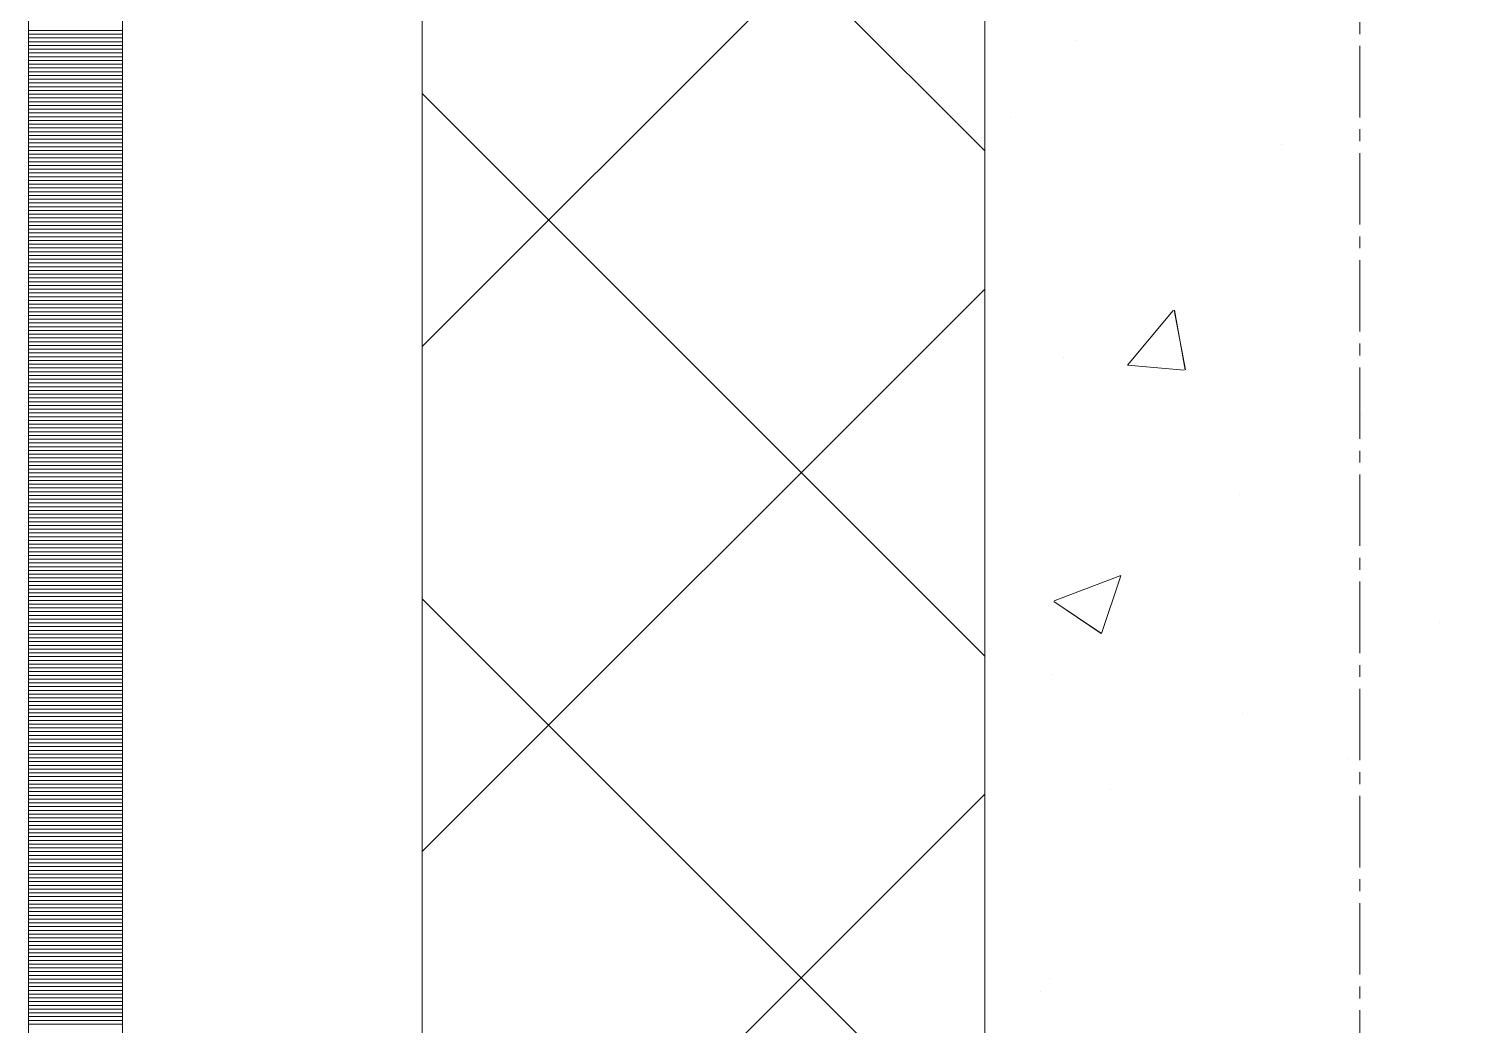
# Model space of a CAD drawing. Header units: millimetres. Extents: x 470010 to 1231400, y -134005 to 421770.
# Drawn here: x 672518.6 to 672899.9, y -16540.8 to -16275 of the extents above; entities that cross this region are included whole.
import ezdxf
from ezdxf.enums import TextEntityAlignment as Align

# ---------------------------------------------------------------- set-up
doc = ezdxf.new("R2010")
doc.units = ezdxf.units.MM
doc.linetypes.add('CENTER2', pattern=[28.575, 19.05, -3.175, 3.175, -3.175])
doc.linetypes.add('DASHED', pattern=[19.05, 12.7, -6.35])
doc.layers.get('Defpoints').update_dxf_attribs({"color": 140})
doc.layers.add('АР_Делит', color=120, linetype='Continuous', lineweight=0, plot=False)
for name, color, linetype, lineweight in [('АР_Стены ПЕНОблок', 52, 'Continuous', 20), ('АР_Тонкая', 254, 'Continuous', 5), ('АР_Утеплитель', 31, 'Continuous', 0), ('АР_Штриховка', 8, 'Continuous', 0)]:
    doc.layers.add(name, color=color, linetype=linetype, lineweight=lineweight)
doc.layers.add('РД_Оси_100', color=7, linetype='Continuous', lineweight=0, true_color=0x525252)
doc.styles.add('style1', font='ARIALN.TTF')

# ---------------------------------------------------------------- blocks, each defined once
blk = doc.blocks.new('СОШ_2200_АР_ОСИ_М100_28.05.24')
at = {"layer": 'АР_Делит', "color": 251, "linetype": 'DASHED', "true_color": 0x636466}
blk.add_lwpolyline([(-355, 13145), (-355, 100855), (37145, 100855), (37145, 129155), (72745, 129155), (72745, 135155), (114955, 135155), (114955, -355)], dxfattribs=at)
at = {"layer": 'РД_Оси_100', "color": 251, "linetype": 'CENTER2', "true_color": 0x636466}
blk.add_line((0, -6155), (0, 139938.679), dxfattribs=at)
blk = doc.blocks.new('A$C9108343f')
at = {"layer": 'АР_Стены ПЕНОблок', "color": 18, "linetype": 'Continuous', "lineweight": 20, "true_color": 0x000000}
blk.add_line((7054.96, 97555), (7054.96, 21355), dxfattribs=at)
at = {"layer": 'АР_Тонкая', "color": 18, "linetype": 'Continuous', "lineweight": 5, "true_color": 0x000000}
for p, q in [((6799.96, 97555), (6799.96, 21355)), ((6824.96, 97555), (6824.96, 21355)), ((6824.96, 21355), (6824.96, 97555)), ((6904.96, 21355), (6904.96, 97555))]:
    blk.add_line(p, q, dxfattribs=at)
at = {"layer": 'АР_Утеплитель', "color": 18, "linetype": 'Continuous', "lineweight": 0, "true_color": 0x000000}
for p, q in [((6904.96, 97555), (6904.96, 21355)), ((7054.96, 21355), (7054.96, 97555))]:
    blk.add_line(p, q, dxfattribs=at)
at = {"layer": 'АР_Штриховка', "color": 18, "linetype": 'Continuous', "lineweight": 0, "true_color": 0x000000}
for p, q in [((7054.96, 84058.62), (6904.96, 84208.62)), ((6904.96, 84006.48), (7054.96, 84156.48)), ((6799.96, 84090.75), (6824.96, 84090.75)), ((6799.96, 84089.75), (6824.96, 84089.75)), ((6799.96, 84088.75), (6824.96, 84088.75)), ((6799.96, 84087.75), (6824.96, 84087.75)), ((6799.96, 84086.75), (6824.96, 84086.75)), ((7079.13, 84088.06), (7079.13, 84088.06)), ((6799.96, 84085.75), (6824.96, 84085.75)), ((6799.96, 84084.75), (6824.96, 84084.75)), ((6799.96, 84083.75), (6824.96, 84083.75)), ((6799.96, 84082.75), (6824.96, 84082.75)), ((6799.96, 84081.75), (6824.96, 84081.75)), ((6799.96, 84080.75), (6824.96, 84080.75)), ((6799.96, 84079.75), (6824.96, 84079.75)), ((6799.96, 84078.75), (6824.96, 84078.75)), ((6799.96, 84077.75), (6824.96, 84077.75)), ((6799.96, 84076.75), (6824.96, 84076.75)), ((6799.96, 84075.75), (6824.96, 84075.75)), ((6799.96, 84074.75), (6824.96, 84074.75)), ((6799.96, 84073.75), (6824.96, 84073.75)), ((6799.96, 84072.75), (6824.96, 84072.75)), ((6799.96, 84071.75), (6824.96, 84071.75)), ((7054.96, 83923.91), (6904.96, 84073.91)), ((6799.96, 84070.75), (6824.96, 84070.75)), ((6799.96, 84069.75), (6824.96, 84069.75)), ((6799.96, 84068.75), (6824.96, 84068.75)), ((6799.96, 84067.75), (6824.96, 84067.75)), ((7061.72, 84067.44), (7061.72, 84067.44)), ((6799.96, 84066.75), (6824.96, 84066.75)), ((6799.96, 84065.75), (6824.96, 84065.75)), ((6799.96, 84064.75), (6824.96, 84064.75)), ((6799.96, 84063.75), (6824.96, 84063.75)), ((6799.96, 84062.75), (6824.96, 84062.75)), ((6799.96, 84061.75), (6824.96, 84061.75)), ((6799.96, 84060.75), (6824.96, 84060.75)), ((6799.96, 84059.75), (6824.96, 84059.75)), ((7134.12, 84060.21), (7134.12, 84060.21)), ((6799.96, 84058.75), (6824.96, 84058.75)), ((6799.96, 84057.75), (6824.96, 84057.75)), ((6799.96, 84056.75), (6824.96, 84056.75)), ((6799.96, 84055.75), (6824.96, 84055.75)), ((6799.96, 84054.75), (6824.96, 84054.75)), ((6799.96, 84053.75), (6824.96, 84053.75)), ((6799.96, 84052.75), (6824.96, 84052.75)), ((6799.96, 84051.75), (6824.96, 84051.75)), ((6799.96, 84050.75), (6824.96, 84050.75)), ((6799.96, 84049.75), (6824.96, 84049.75)), ((6799.96, 84048.75), (6824.96, 84048.75)), ((6799.96, 84047.75), (6824.96, 84047.75)), ((6799.96, 84046.75), (6824.96, 84046.75)), ((6799.96, 84045.75), (6824.96, 84045.75)), ((6799.96, 84044.75), (6824.96, 84044.75)), ((6799.96, 84043.75), (6824.96, 84043.75)), ((6799.96, 84042.75), (6824.96, 84042.75)), ((6799.96, 84041.75), (6824.96, 84041.75)), ((6799.96, 84040.75), (6824.96, 84040.75)), ((6799.96, 84039.75), (6824.96, 84039.75)), ((6799.96, 84038.75), (6824.96, 84038.75)), ((6799.96, 84037.75), (6824.96, 84037.75)), ((6799.96, 84036.75), (6824.96, 84036.75)), ((6799.96, 84035.75), (6824.96, 84035.75)), ((6799.96, 84034.75), (6824.96, 84034.75)), ((6799.96, 84033.75), (6824.96, 84033.75)), ((6799.96, 84032.75), (6824.96, 84032.75)), ((6799.96, 84031.75), (6824.96, 84031.75)), ((6799.96, 84030.75), (6824.96, 84030.75)), ((6799.96, 84029.75), (6824.96, 84029.75)), ((6799.96, 84028.75), (6824.96, 84028.75)), ((6799.96, 84027.75), (6824.96, 84027.75)), ((6799.96, 84026.75), (6824.96, 84026.75)), ((6799.96, 84025.75), (6824.96, 84025.75)), ((6799.96, 84024.75), (6824.96, 84024.75)), ((6799.96, 84023.75), (6824.96, 84023.75)), ((6799.96, 84022.75), (6824.96, 84022.75)), ((6799.96, 84021.75), (6824.96, 84021.75)), ((6904.96, 83871.78), (7054.96, 84021.78)), ((6799.96, 84020.75), (6824.96, 84020.75)), ((6799.96, 84019.75), (6824.96, 84019.75)), ((6799.96, 84018.75), (6824.96, 84018.75)), ((6799.96, 84017.75), (6824.96, 84017.75)), ((6799.96, 84016.75), (6824.96, 84016.75)), ((6799.96, 84015.75), (6824.96, 84015.75)), ((6799.96, 84014.75), (6824.96, 84014.75)), ((7092.99, 84001.48), (7105.23, 84016.08)), ((7108.44, 84000.2), (7105.51, 84016.12)), ((6799.96, 84013.75), (6824.96, 84013.75)), ((6799.96, 84012.75), (6824.96, 84012.75)), ((6799.96, 84011.75), (6824.96, 84011.75)), ((6799.96, 84010.75), (6824.96, 84010.75)), ((6799.96, 84009.75), (6824.96, 84009.75)), ((6799.96, 84008.75), (6824.96, 84008.75)), ((6799.96, 84007.75), (6824.96, 84007.75)), ((6799.96, 84006.75), (6824.96, 84006.75)), ((6799.96, 84005.75), (6824.96, 84005.75)), ((6799.96, 84004.75), (6824.96, 84004.75)), ((6799.96, 84003.75), (6824.96, 84003.75)), ((6799.96, 84002.75), (6824.96, 84002.75)), ((7076.04, 84003.51), (7076.04, 84003.51)), ((6799.96, 84001.75), (6824.96, 84001.75)), ((6799.96, 84000.75), (6824.96, 84000.75)), ((6799.96, 83999.75), (6824.96, 83999.75)), ((6799.96, 83998.75), (6824.96, 83998.75)), ((7092.99, 84001.48), (7108.17, 84000.15)), ((6799.96, 83997.75), (6824.96, 83997.75)), ((6799.96, 83996.75), (6824.96, 83996.75)), ((6799.96, 83995.75), (6824.96, 83995.75)), ((6799.96, 83994.75), (6824.96, 83994.75)), ((6799.96, 83993.75), (6824.96, 83993.75)), ((6799.96, 83992.75), (6824.96, 83992.75)), ((6799.96, 83991.75), (6824.96, 83991.75)), ((6799.96, 83990.75), (6824.96, 83990.75)), ((6799.96, 83989.75), (6824.96, 83989.75)), ((6799.96, 83988.75), (6824.96, 83988.75)), ((6799.96, 83987.75), (6824.96, 83987.75)), ((7155.31, 83988.37), (7155.31, 83988.37)), ((6799.96, 83986.75), (6824.96, 83986.75)), ((6799.96, 83985.75), (6824.96, 83985.75)), ((6799.96, 83984.75), (6824.96, 83984.75)), ((6799.96, 83983.75), (6824.96, 83983.75)), ((6799.96, 83982.75), (6824.96, 83982.75)), ((6799.96, 83981.75), (6824.96, 83981.75)), ((6799.96, 83980.75), (6824.96, 83980.75)), ((6799.96, 83979.75), (6824.96, 83979.75)), ((6799.96, 83978.75), (6824.96, 83978.75)), ((6799.96, 83977.75), (6824.96, 83977.75)), ((6799.96, 83976.75), (6824.96, 83976.75)), ((6799.96, 83975.75), (6824.96, 83975.75)), ((6799.96, 83974.75), (6824.96, 83974.75)), ((6799.96, 83973.75), (6824.96, 83973.75)), ((6799.96, 83972.75), (6824.96, 83972.75)), ((6799.96, 83971.75), (6824.96, 83971.75)), ((6799.96, 83970.75), (6824.96, 83970.75)), ((6799.96, 83969.75), (6824.96, 83969.75)), ((6799.96, 83968.75), (6824.96, 83968.75)), ((6799.96, 83967.75), (6824.96, 83967.75)), ((6799.96, 83966.75), (6824.96, 83966.75)), ((6799.96, 83965.75), (6824.96, 83965.75)), ((6799.96, 83964.75), (6824.96, 83964.75)), ((7122.77, 83967.11), (7122.77, 83967.11)), ((6799.96, 83963.75), (6824.96, 83963.75)), ((6799.96, 83962.75), (6824.96, 83962.75)), ((6799.96, 83961.75), (6824.96, 83961.75)), ((6799.96, 83960.75), (6824.96, 83960.75)), ((6799.96, 83959.75), (6824.96, 83959.75)), ((6799.96, 83958.75), (6824.96, 83958.75)), ((6799.96, 83957.75), (6824.96, 83957.75)), ((6799.96, 83956.75), (6824.96, 83956.75)), ((6799.96, 83955.75), (6824.96, 83955.75)), ((6799.96, 83954.75), (6824.96, 83954.75)), ((6799.96, 83953.75), (6824.96, 83953.75)), ((6799.96, 83952.75), (6824.96, 83952.75)), ((6799.96, 83951.75), (6824.96, 83951.75)), ((6799.96, 83950.75), (6824.96, 83950.75)), ((6799.96, 83949.75), (6824.96, 83949.75)), ((6799.96, 83948.75), (6824.96, 83948.75)), ((6799.96, 83947.75), (6824.96, 83947.75)), ((6799.96, 83946.75), (6824.96, 83946.75)), ((6799.96, 83945.75), (6824.96, 83945.75)), ((7073.48, 83938.61), (7091.27, 83945.43)), ((7086.06, 83929.92), (7091.21, 83945.27)), ((6799.96, 83944.75), (6824.96, 83944.75)), ((6799.96, 83943.75), (6824.96, 83943.75)), ((6799.96, 83942.75), (6824.96, 83942.75)), ((6799.96, 83941.75), (6824.96, 83941.75)), ((6799.96, 83940.75), (6824.96, 83940.75)), ((6799.96, 83939.75), (6824.96, 83939.75)), ((6799.96, 83938.75), (6824.96, 83938.75)), ((6799.96, 83937.75), (6824.96, 83937.75)), ((7054.96, 83789.21), (6904.96, 83939.21)), ((7073.41, 83938.45), (7086.04, 83929.92)), ((6799.96, 83936.75), (6824.96, 83936.75)), ((6799.96, 83935.75), (6824.96, 83935.75)), ((6799.96, 83934.75), (6824.96, 83934.75)), ((6799.96, 83933.75), (6824.96, 83933.75)), ((6799.96, 83932.75), (6824.96, 83932.75)), ((6799.96, 83931.75), (6824.96, 83931.75)), ((6799.96, 83930.75), (6824.96, 83930.75)), ((7176.32, 83932.99), (7176.32, 83932.99)), ((6799.96, 83929.75), (6824.96, 83929.75)), ((6799.96, 83928.75), (6824.96, 83928.75)), ((6799.96, 83927.75), (6824.96, 83927.75)), ((6799.96, 83926.75), (6824.96, 83926.75)), ((6799.96, 83925.75), (6824.96, 83925.75)), ((6799.96, 83924.75), (6824.96, 83924.75)), ((6799.96, 83923.75), (6824.96, 83923.75)), ((6799.96, 83922.75), (6824.96, 83922.75)), ((6799.96, 83921.75), (6824.96, 83921.75)), ((6799.96, 83920.75), (6824.96, 83920.75)), ((6799.96, 83919.75), (6824.96, 83919.75)), ((6799.96, 83918.75), (6824.96, 83918.75)), ((7072.95, 83918.95), (7072.95, 83918.95)), ((6799.96, 83917.75), (6824.96, 83917.75)), ((6799.96, 83916.75), (6824.96, 83916.75)), ((6799.96, 83915.75), (6824.96, 83915.75)), ((6799.96, 83914.75), (6824.96, 83914.75)), ((6799.96, 83913.75), (6824.96, 83913.75)), ((6799.96, 83912.75), (6824.96, 83912.75)), ((6799.96, 83911.75), (6824.96, 83911.75)), ((6799.96, 83910.75), (6824.96, 83910.75)), ((6799.96, 83909.75), (6824.96, 83909.75)), ((6799.96, 83908.75), (6824.96, 83908.75)), ((6799.96, 83907.75), (6824.96, 83907.75)), ((7123.63, 83908.65), (7123.63, 83908.65)), ((6799.96, 83906.75), (6824.96, 83906.75)), ((6799.96, 83905.75), (6824.96, 83905.75)), ((6799.96, 83904.75), (6824.96, 83904.75)), ((6799.96, 83903.75), (6824.96, 83903.75)), ((6799.96, 83902.75), (6824.96, 83902.75)), ((6799.96, 83901.75), (6824.96, 83901.75)), ((6799.96, 83900.75), (6824.96, 83900.75)), ((6799.96, 83899.75), (6824.96, 83899.75)), ((6799.96, 83898.75), (6824.96, 83898.75)), ((6799.96, 83897.75), (6824.96, 83897.75)), ((6799.96, 83896.75), (6824.96, 83896.75)), ((6799.96, 83895.75), (6824.96, 83895.75)), ((7152.08, 83896.57), (7152.08, 83896.57)), ((6799.96, 83894.75), (6824.96, 83894.75)), ((6799.96, 83893.75), (6824.96, 83893.75)), ((6799.96, 83892.75), (6824.96, 83892.75)), ((6799.96, 83891.75), (6824.96, 83891.75)), ((6799.96, 83890.75), (6824.96, 83890.75)), ((6799.96, 83889.75), (6824.96, 83889.75)), ((6799.96, 83888.75), (6824.96, 83888.75)), ((7088.49, 83888.19), (7088.49, 83888.19)), ((6799.96, 83887.75), (6824.96, 83887.75)), ((6799.96, 83886.75), (6824.96, 83886.75)), ((6799.96, 83885.75), (6824.96, 83885.75)), ((6799.96, 83884.75), (6824.96, 83884.75)), ((6904.96, 83737.07), (7054.96, 83887.07)), ((6799.96, 83883.75), (6824.96, 83883.75)), ((6799.96, 83882.75), (6824.96, 83882.75)), ((6799.96, 83881.75), (6824.96, 83881.75)), ((6799.96, 83880.75), (6824.96, 83880.75)), ((6799.96, 83879.75), (6824.96, 83879.75)), ((6799.96, 83878.75), (6824.96, 83878.75)), ((6799.96, 83877.75), (6824.96, 83877.75)), ((6799.96, 83876.75), (6824.96, 83876.75)), ((6799.96, 83875.75), (6824.96, 83875.75)), ((6799.96, 83874.75), (6824.96, 83874.75)), ((6799.96, 83873.75), (6824.96, 83873.75)), ((6799.96, 83872.75), (6824.96, 83872.75)), ((6799.96, 83871.75), (6824.96, 83871.75)), ((6799.96, 83870.75), (6824.96, 83870.75)), ((6799.96, 83869.75), (6824.96, 83869.75)), ((6799.96, 83868.75), (6824.96, 83868.75)), ((6799.96, 83867.75), (6824.96, 83867.75)), ((6799.96, 83866.75), (6824.96, 83866.75)), ((6799.96, 83865.75), (6824.96, 83865.75)), ((6799.96, 83864.75), (6824.96, 83864.75)), ((6799.96, 83863.75), (6824.96, 83863.75)), ((6799.96, 83862.75), (6824.96, 83862.75)), ((6799.96, 83861.75), (6824.96, 83861.75)), ((6799.96, 83860.75), (6824.96, 83860.75)), ((6799.96, 83859.75), (6824.96, 83859.75)), ((6799.96, 83858.75), (6824.96, 83858.75)), ((6799.96, 83857.75), (6824.96, 83857.75)), ((6799.96, 83856.75), (6824.96, 83856.75)), ((6799.96, 83855.75), (6824.96, 83855.75)), ((6799.96, 83854.75), (6824.96, 83854.75)), ((6799.96, 83853.75), (6824.96, 83853.75)), ((6799.96, 83852.75), (6824.96, 83852.75)), ((6799.96, 83851.75), (6824.96, 83851.75)), ((6799.96, 83850.75), (6824.96, 83850.75)), ((6799.96, 83849.75), (6824.96, 83849.75)), ((6799.96, 83848.75), (6824.96, 83848.75)), ((6799.96, 83847.75), (6824.96, 83847.75)), ((6799.96, 83846.75), (6824.96, 83846.75)), ((6799.96, 83845.75), (6824.96, 83845.75)), ((6799.96, 83844.75), (6824.96, 83844.75)), ((6799.96, 83843.75), (6824.96, 83843.75)), ((6799.96, 83842.75), (6824.96, 83842.75)), ((6799.96, 83841.75), (6824.96, 83841.75)), ((6799.96, 83840.75), (6824.96, 83840.75)), ((6799.96, 83839.75), (6824.96, 83839.75)), ((6799.96, 83838.75), (6824.96, 83838.75)), ((6799.96, 83837.75), (6824.96, 83837.75)), ((6799.96, 83836.75), (6824.96, 83836.75)), ((6799.96, 83835.75), (6824.96, 83835.75)), ((6799.96, 83834.75), (6824.96, 83834.75)), ((7072.24, 83838), (7072.24, 83838)), ((6799.96, 83833.75), (6824.96, 83833.75)), ((6799.96, 83832.75), (6824.96, 83832.75)), ((6799.96, 83831.75), (6824.96, 83831.75)), ((7069.87, 83834.4), (7069.87, 83834.4)), ((6799.96, 83830.75), (6824.96, 83830.75)), ((6799.96, 83829.75), (6824.96, 83829.75)), ((6799.96, 83828.75), (6824.96, 83828.75)), ((6799.96, 83827.75), (6824.96, 83827.75)), ((6799.96, 83826.75), (6824.96, 83826.75)), ((6799.96, 83825.75), (6824.96, 83825.75))]:
    blk.add_line(p, q, dxfattribs=at)
at = {"layer": 'РД_Оси_100'}
blk.add_blockref('СОШ_2200_АР_ОСИ_М100_28.05.24', (7154.96, 6755), dxfattribs=at)
at = {"layer": 'Defpoints', "color": 18, "true_color": 0x000000, "style": 'style1'}
for p in [(143949.34, 316089.12), (143974.98, 281639.5), (143890.4, 273244.71), (143839.99, 264276.81), (143967.75, 254892.38), (12251.96, 104178.14), (12382.58, 96023.14)]:
    blk.add_attdef('АР-ПОМЕЩЕНИЕ:НАИМЕНОВАНИЕ', text='', height=100, dxfattribs=at).set_placement(p, align=Align.MIDDLE)
at = {"layer": 'Defpoints', "color": 18, "true_color": 0x000000, "style": 'style1', "flags": 8}
for p in [(143951.3, 279099.09), (143848.34, 269251.11), (143875.33, 260094.25), (144049.74, 250824.7), (163419.28, 238153.36), (155897.46, 237965.97), (183037.2, 237965.97), (143342.94, 237876.19)]:
    blk.add_attdef('АР-ПОМЕЩЕНИЕ:НАИМЕНОВАНИЕ', text='', height=100, dxfattribs=at).set_placement(p, align=Align.MIDDLE)

msp = doc.modelspace()

# ---------------------------------------------------------------- linework, layer by layer
at = {"layer": 'АР_Стены ПЕНОблок', "color": 18, "linetype": 'Continuous', "lineweight": 20, "true_color": 0x000000}
msp.add_line((672773.57, -2811.242), (672773.57, -79011.242), dxfattribs=at)
at = {"layer": 'АР_Тонкая', "color": 18, "linetype": 'Continuous', "lineweight": 5, "true_color": 0x000000}
for p, q in [((672518.57, -2811.242), (672518.57, -79011.242)), ((672543.57, -2811.242), (672543.57, -79011.242)), ((672543.57, -79011.242), (672543.57, -2811.242)), ((672623.57, -79011.242), (672623.57, -2811.242))]:
    msp.add_line(p, q, dxfattribs=at)
at = {"layer": 'АР_Утеплитель', "color": 18, "linetype": 'Continuous', "lineweight": 0, "true_color": 0x000000}
for p, q in [((672623.57, -2811.242), (672623.57, -79011.242)), ((672773.57, -79011.242), (672773.57, -2811.242))]:
    msp.add_line(p, q, dxfattribs=at)
at = {"layer": 'АР_Штриховка', "color": 18, "linetype": 'Continuous', "lineweight": 0, "true_color": 0x000000}
for p, q in [((672773.57, -16307.626), (672623.57, -16157.626)), ((672623.57, -16359.763), (672773.57, -16209.763)), ((672518.57, -16275.492), (672543.57, -16275.492)), ((672518.57, -16276.492), (672543.57, -16276.492)), ((672518.57, -16277.492), (672543.57, -16277.492)), ((672518.57, -16278.492), (672543.57, -16278.492)), ((672518.57, -16279.492), (672543.57, -16279.492)), ((672518.57, -16280.492), (672543.57, -16280.492)), ((672518.57, -16281.492), (672543.57, -16281.492)), ((672518.57, -16282.492), (672543.57, -16282.492)), ((672518.57, -16283.492), (672543.57, -16283.492)), ((672518.57, -16284.492), (672543.57, -16284.492)), ((672518.57, -16285.492), (672543.57, -16285.492)), ((672518.57, -16286.492), (672543.57, -16286.492)), ((672518.57, -16287.492), (672543.57, -16287.492)), ((672518.57, -16288.492), (672543.57, -16288.492)), ((672518.57, -16289.492), (672543.57, -16289.492)), ((672518.57, -16290.492), (672543.57, -16290.492)), ((672518.57, -16291.492), (672543.57, -16291.492)), ((672518.57, -16292.492), (672543.57, -16292.492)), ((672773.57, -16442.33), (672623.57, -16292.33)), ((672518.57, -16293.492), (672543.57, -16293.492)), ((672518.57, -16294.492), (672543.57, -16294.492)), ((672518.57, -16295.492), (672543.57, -16295.492)), ((672518.57, -16296.492), (672543.57, -16296.492)), ((672518.57, -16297.492), (672543.57, -16297.492)), ((672518.57, -16298.492), (672543.57, -16298.492)), ((672518.57, -16299.492), (672543.57, -16299.492)), ((672518.57, -16300.492), (672543.57, -16300.492)), ((672518.57, -16301.492), (672543.57, -16301.492)), ((672518.57, -16302.492), (672543.57, -16302.492)), ((672518.57, -16303.492), (672543.57, -16303.492)), ((672518.57, -16304.492), (672543.57, -16304.492)), ((672518.57, -16305.492), (672543.57, -16305.492)), ((672518.57, -16306.492), (672543.57, -16306.492)), ((672518.57, -16307.492), (672543.57, -16307.492)), ((672518.57, -16308.492), (672543.57, -16308.492)), ((672518.57, -16309.492), (672543.57, -16309.492)), ((672518.57, -16310.492), (672543.57, -16310.492)), ((672518.57, -16311.492), (672543.57, -16311.492)), ((672518.57, -16312.492), (672543.57, -16312.492)), ((672518.57, -16313.492), (672543.57, -16313.492)), ((672518.57, -16314.492), (672543.57, -16314.492)), ((672518.57, -16315.492), (672543.57, -16315.492)), ((672518.57, -16316.492), (672543.57, -16316.492)), ((672518.57, -16317.492), (672543.57, -16317.492)), ((672518.57, -16318.492), (672543.57, -16318.492)), ((672518.57, -16319.492), (672543.57, -16319.492)), ((672518.57, -16320.492), (672543.57, -16320.492)), ((672518.57, -16321.492), (672543.57, -16321.492)), ((672518.57, -16322.492), (672543.57, -16322.492)), ((672518.57, -16323.492), (672543.57, -16323.492)), ((672518.57, -16324.492), (672543.57, -16324.492)), ((672518.57, -16325.492), (672543.57, -16325.492)), ((672518.57, -16326.492), (672543.57, -16326.492)), ((672518.57, -16327.492), (672543.57, -16327.492)), ((672518.57, -16328.492), (672543.57, -16328.492)), ((672518.57, -16329.492), (672543.57, -16329.492)), ((672518.57, -16330.492), (672543.57, -16330.492)), ((672518.57, -16331.492), (672543.57, -16331.492)), ((672518.57, -16332.492), (672543.57, -16332.492)), ((672518.57, -16333.492), (672543.57, -16333.492)), ((672518.57, -16334.492), (672543.57, -16334.492)), ((672518.57, -16335.492), (672543.57, -16335.492)), ((672518.57, -16336.492), (672543.57, -16336.492)), ((672518.57, -16337.492), (672543.57, -16337.492)), ((672518.57, -16338.492), (672543.57, -16338.492)), ((672518.57, -16339.492), (672543.57, -16339.492)), ((672518.57, -16340.492), (672543.57, -16340.492)), ((672518.57, -16341.492), (672543.57, -16341.492)), ((672518.57, -16342.492), (672543.57, -16342.492)), ((672518.57, -16343.492), (672543.57, -16343.492)), ((672518.57, -16344.492), (672543.57, -16344.492)), ((672518.57, -16345.492), (672543.57, -16345.492)), ((672518.57, -16346.492), (672543.57, -16346.492)), ((672623.57, -16494.467), (672773.57, -16344.467)), ((672518.57, -16347.492), (672543.57, -16347.492)), ((672518.57, -16348.492), (672543.57, -16348.492)), ((672518.57, -16349.492), (672543.57, -16349.492)), ((672518.57, -16350.492), (672543.57, -16350.492)), ((672811.599, -16364.759), (672823.845, -16350.165)), ((672827.057, -16366.041), (672824.12, -16350.119)), ((672518.57, -16351.492), (672543.57, -16351.492)), ((672518.57, -16352.492), (672543.57, -16352.492)), ((672518.57, -16353.492), (672543.57, -16353.492)), ((672518.57, -16354.492), (672543.57, -16354.492)), ((672518.57, -16355.492), (672543.57, -16355.492)), ((672518.57, -16356.492), (672543.57, -16356.492)), ((672518.57, -16357.492), (672543.57, -16357.492)), ((672518.57, -16358.492), (672543.57, -16358.492)), ((672518.57, -16359.492), (672543.57, -16359.492)), ((672518.57, -16360.492), (672543.57, -16360.492)), ((672518.57, -16361.492), (672543.57, -16361.492)), ((672518.57, -16362.492), (672543.57, -16362.492)), ((672518.57, -16363.492), (672543.57, -16363.492)), ((672518.57, -16364.492), (672543.57, -16364.492)), ((672518.57, -16365.492), (672543.57, -16365.492)), ((672811.599, -16364.763), (672826.781, -16366.091)), ((672518.57, -16366.492), (672543.57, -16366.492)), ((672518.57, -16367.492), (672543.57, -16367.492)), ((672518.57, -16368.492), (672543.57, -16368.492)), ((672518.57, -16369.492), (672543.57, -16369.492)), ((672518.57, -16370.492), (672543.57, -16370.492)), ((672518.57, -16371.492), (672543.57, -16371.492)), ((672518.57, -16372.492), (672543.57, -16372.492)), ((672518.57, -16373.492), (672543.57, -16373.492)), ((672518.57, -16374.492), (672543.57, -16374.492)), ((672518.57, -16375.492), (672543.57, -16375.492)), ((672518.57, -16376.492), (672543.57, -16376.492)), ((672518.57, -16377.492), (672543.57, -16377.492)), ((672518.57, -16378.492), (672543.57, -16378.492)), ((672518.57, -16379.492), (672543.57, -16379.492)), ((672518.57, -16380.492), (672543.57, -16380.492)), ((672518.57, -16381.492), (672543.57, -16381.492)), ((672518.57, -16382.492), (672543.57, -16382.492)), ((672518.57, -16383.492), (672543.57, -16383.492)), ((672518.57, -16384.492), (672543.57, -16384.492)), ((672518.57, -16385.492), (672543.57, -16385.492)), ((672518.57, -16386.492), (672543.57, -16386.492)), ((672518.57, -16387.492), (672543.57, -16387.492)), ((672518.57, -16388.492), (672543.57, -16388.492)), ((672518.57, -16389.492), (672543.57, -16389.492)), ((672518.57, -16390.492), (672543.57, -16390.492)), ((672518.57, -16391.492), (672543.57, -16391.492)), ((672518.57, -16392.492), (672543.57, -16392.492)), ((672518.57, -16393.492), (672543.57, -16393.492)), ((672518.57, -16394.492), (672543.57, -16394.492)), ((672518.57, -16395.492), (672543.57, -16395.492)), ((672518.57, -16396.492), (672543.57, -16396.492)), ((672518.57, -16397.492), (672543.57, -16397.492)), ((672518.57, -16398.492), (672543.57, -16398.492)), ((672518.57, -16399.492), (672543.57, -16399.492)), ((672518.57, -16400.492), (672543.57, -16400.492)), ((672518.57, -16401.492), (672543.57, -16401.492)), ((672518.57, -16402.492), (672543.57, -16402.492)), ((672518.57, -16403.492), (672543.57, -16403.492)), ((672518.57, -16404.492), (672543.57, -16404.492)), ((672518.57, -16405.492), (672543.57, -16405.492)), ((672518.57, -16406.492), (672543.57, -16406.492)), ((672518.57, -16407.492), (672543.57, -16407.492)), ((672518.57, -16408.492), (672543.57, -16408.492)), ((672518.57, -16409.492), (672543.57, -16409.492)), ((672518.57, -16410.492), (672543.57, -16410.492)), ((672518.57, -16411.492), (672543.57, -16411.492)), ((672518.57, -16412.492), (672543.57, -16412.492)), ((672518.57, -16413.492), (672543.57, -16413.492)), ((672518.57, -16414.492), (672543.57, -16414.492)), ((672518.57, -16415.492), (672543.57, -16415.492)), ((672518.57, -16416.492), (672543.57, -16416.492)), ((672518.57, -16417.492), (672543.57, -16417.492)), ((672518.57, -16418.492), (672543.57, -16418.492)), ((672518.57, -16419.492), (672543.57, -16419.492)), ((672518.57, -16420.492), (672543.57, -16420.492)), ((672518.57, -16421.492), (672543.57, -16421.492)), ((672518.57, -16422.492), (672543.57, -16422.492)), ((672792.094, -16427.637), (672809.878, -16420.81)), ((672804.672, -16436.323), (672809.822, -16420.974)), ((672518.57, -16423.492), (672543.57, -16423.492)), ((672518.57, -16424.492), (672543.57, -16424.492)), ((672518.57, -16425.492), (672543.57, -16425.492)), ((672518.57, -16426.492), (672543.57, -16426.492)), ((672518.57, -16427.492), (672543.57, -16427.492)), ((672518.57, -16428.492), (672543.57, -16428.492)), ((672518.57, -16429.492), (672543.57, -16429.492)), ((672518.57, -16430.492), (672543.57, -16430.492)), ((672773.57, -16577.034), (672623.57, -16427.034)), ((672792.022, -16427.796), (672804.656, -16436.318)), ((672518.57, -16431.492), (672543.57, -16431.492)), ((672518.57, -16432.492), (672543.57, -16432.492)), ((672518.57, -16433.492), (672543.57, -16433.492)), ((672518.57, -16434.492), (672543.57, -16434.492)), ((672518.57, -16435.492), (672543.57, -16435.492)), ((672518.57, -16436.492), (672543.57, -16436.492)), ((672518.57, -16437.492), (672543.57, -16437.492)), ((672518.57, -16438.492), (672543.57, -16438.492)), ((672518.57, -16439.492), (672543.57, -16439.492)), ((672518.57, -16440.492), (672543.57, -16440.492)), ((672518.57, -16441.492), (672543.57, -16441.492)), ((672518.57, -16442.492), (672543.57, -16442.492)), ((672518.57, -16443.492), (672543.57, -16443.492)), ((672518.57, -16444.492), (672543.57, -16444.492)), ((672518.57, -16445.492), (672543.57, -16445.492)), ((672518.57, -16446.492), (672543.57, -16446.492)), ((672518.57, -16447.492), (672543.57, -16447.492)), ((672518.57, -16448.492), (672543.57, -16448.492)), ((672518.57, -16449.492), (672543.57, -16449.492)), ((672518.57, -16450.492), (672543.57, -16450.492)), ((672518.57, -16451.492), (672543.57, -16451.492)), ((672518.57, -16452.492), (672543.57, -16452.492)), ((672518.57, -16453.492), (672543.57, -16453.492)), ((672518.57, -16454.492), (672543.57, -16454.492)), ((672518.57, -16455.492), (672543.57, -16455.492)), ((672518.57, -16456.492), (672543.57, -16456.492)), ((672518.57, -16457.492), (672543.57, -16457.492)), ((672518.57, -16458.492), (672543.57, -16458.492)), ((672518.57, -16459.492), (672543.57, -16459.492)), ((672518.57, -16460.492), (672543.57, -16460.492)), ((672518.57, -16461.492), (672543.57, -16461.492)), ((672518.57, -16462.492), (672543.57, -16462.492)), ((672518.57, -16463.492), (672543.57, -16463.492)), ((672518.57, -16464.492), (672543.57, -16464.492)), ((672518.57, -16465.492), (672543.57, -16465.492)), ((672518.57, -16466.492), (672543.57, -16466.492)), ((672518.57, -16467.492), (672543.57, -16467.492)), ((672518.57, -16468.492), (672543.57, -16468.492)), ((672518.57, -16469.492), (672543.57, -16469.492)), ((672518.57, -16470.492), (672543.57, -16470.492)), ((672518.57, -16471.492), (672543.57, -16471.492)), ((672518.57, -16472.492), (672543.57, -16472.492)), ((672518.57, -16473.492), (672543.57, -16473.492)), ((672518.57, -16474.492), (672543.57, -16474.492)), ((672518.57, -16475.492), (672543.57, -16475.492)), ((672518.57, -16476.492), (672543.57, -16476.492)), ((672518.57, -16477.492), (672543.57, -16477.492)), ((672518.57, -16478.492), (672543.57, -16478.492)), ((672518.57, -16479.492), (672543.57, -16479.492)), ((672623.57, -16629.171), (672773.57, -16479.171)), ((672518.57, -16480.492), (672543.57, -16480.492)), ((672518.57, -16481.492), (672543.57, -16481.492)), ((672518.57, -16482.492), (672543.57, -16482.492)), ((672518.57, -16483.492), (672543.57, -16483.492)), ((672518.57, -16484.492), (672543.57, -16484.492)), ((672518.57, -16485.492), (672543.57, -16485.492)), ((672518.57, -16486.492), (672543.57, -16486.492)), ((672518.57, -16487.492), (672543.57, -16487.492)), ((672518.57, -16488.492), (672543.57, -16488.492)), ((672518.57, -16489.492), (672543.57, -16489.492)), ((672518.57, -16490.492), (672543.57, -16490.492)), ((672518.57, -16491.492), (672543.57, -16491.492)), ((672518.57, -16492.492), (672543.57, -16492.492)), ((672518.57, -16493.492), (672543.57, -16493.492)), ((672518.57, -16494.492), (672543.57, -16494.492)), ((672518.57, -16495.492), (672543.57, -16495.492)), ((672518.57, -16496.492), (672543.57, -16496.492)), ((672518.57, -16497.492), (672543.57, -16497.492)), ((672518.57, -16498.492), (672543.57, -16498.492)), ((672518.57, -16499.492), (672543.57, -16499.492)), ((672518.57, -16500.492), (672543.57, -16500.492)), ((672518.57, -16501.492), (672543.57, -16501.492)), ((672518.57, -16502.492), (672543.57, -16502.492)), ((672518.57, -16503.492), (672543.57, -16503.492)), ((672518.57, -16504.492), (672543.57, -16504.492)), ((672518.57, -16505.492), (672543.57, -16505.492)), ((672518.57, -16506.492), (672543.57, -16506.492)), ((672518.57, -16507.492), (672543.57, -16507.492)), ((672518.57, -16508.492), (672543.57, -16508.492)), ((672518.57, -16509.492), (672543.57, -16509.492)), ((672518.57, -16510.492), (672543.57, -16510.492)), ((672518.57, -16511.492), (672543.57, -16511.492)), ((672518.57, -16512.492), (672543.57, -16512.492)), ((672518.57, -16513.492), (672543.57, -16513.492)), ((672518.57, -16514.492), (672543.57, -16514.492)), ((672518.57, -16515.492), (672543.57, -16515.492)), ((672518.57, -16516.492), (672543.57, -16516.492)), ((672518.57, -16517.492), (672543.57, -16517.492)), ((672518.57, -16518.492), (672543.57, -16518.492)), ((672518.57, -16519.492), (672543.57, -16519.492)), ((672518.57, -16520.492), (672543.57, -16520.492)), ((672518.57, -16521.492), (672543.57, -16521.492)), ((672518.57, -16522.492), (672543.57, -16522.492)), ((672518.57, -16523.492), (672543.57, -16523.492)), ((672518.57, -16524.492), (672543.57, -16524.492)), ((672518.57, -16525.492), (672543.57, -16525.492)), ((672518.57, -16526.492), (672543.57, -16526.492)), ((672518.57, -16527.492), (672543.57, -16527.492)), ((672518.57, -16528.492), (672543.57, -16528.492)), ((672518.57, -16529.492), (672543.57, -16529.492)), ((672518.57, -16530.492), (672543.57, -16530.492)), ((672518.57, -16531.492), (672543.57, -16531.492)), ((672518.57, -16532.492), (672543.57, -16532.492)), ((672518.57, -16533.492), (672543.57, -16533.492)), ((672518.57, -16534.492), (672543.57, -16534.492)), ((672518.57, -16535.492), (672543.57, -16535.492)), ((672518.57, -16536.492), (672543.57, -16536.492)), ((672518.57, -16537.492), (672543.57, -16537.492)), ((672518.57, -16538.492), (672543.57, -16538.492)), ((672518.57, -16539.492), (672543.57, -16539.492)), ((672518.57, -16540.492), (672543.57, -16540.492))]:
    msp.add_line(p, q, dxfattribs=at)

# ---------------------------------------------------------------- block references
msp.add_blockref('A$C9108343f', (665718.612, -100366.242))
at = {"layer": 'РД_Оси_100'}
msp.add_blockref('СОШ_2200_АР_ОСИ_М100_28.05.24', (672873.57, -93611.242), dxfattribs=at)

doc.saveas('drawing.dxf')
